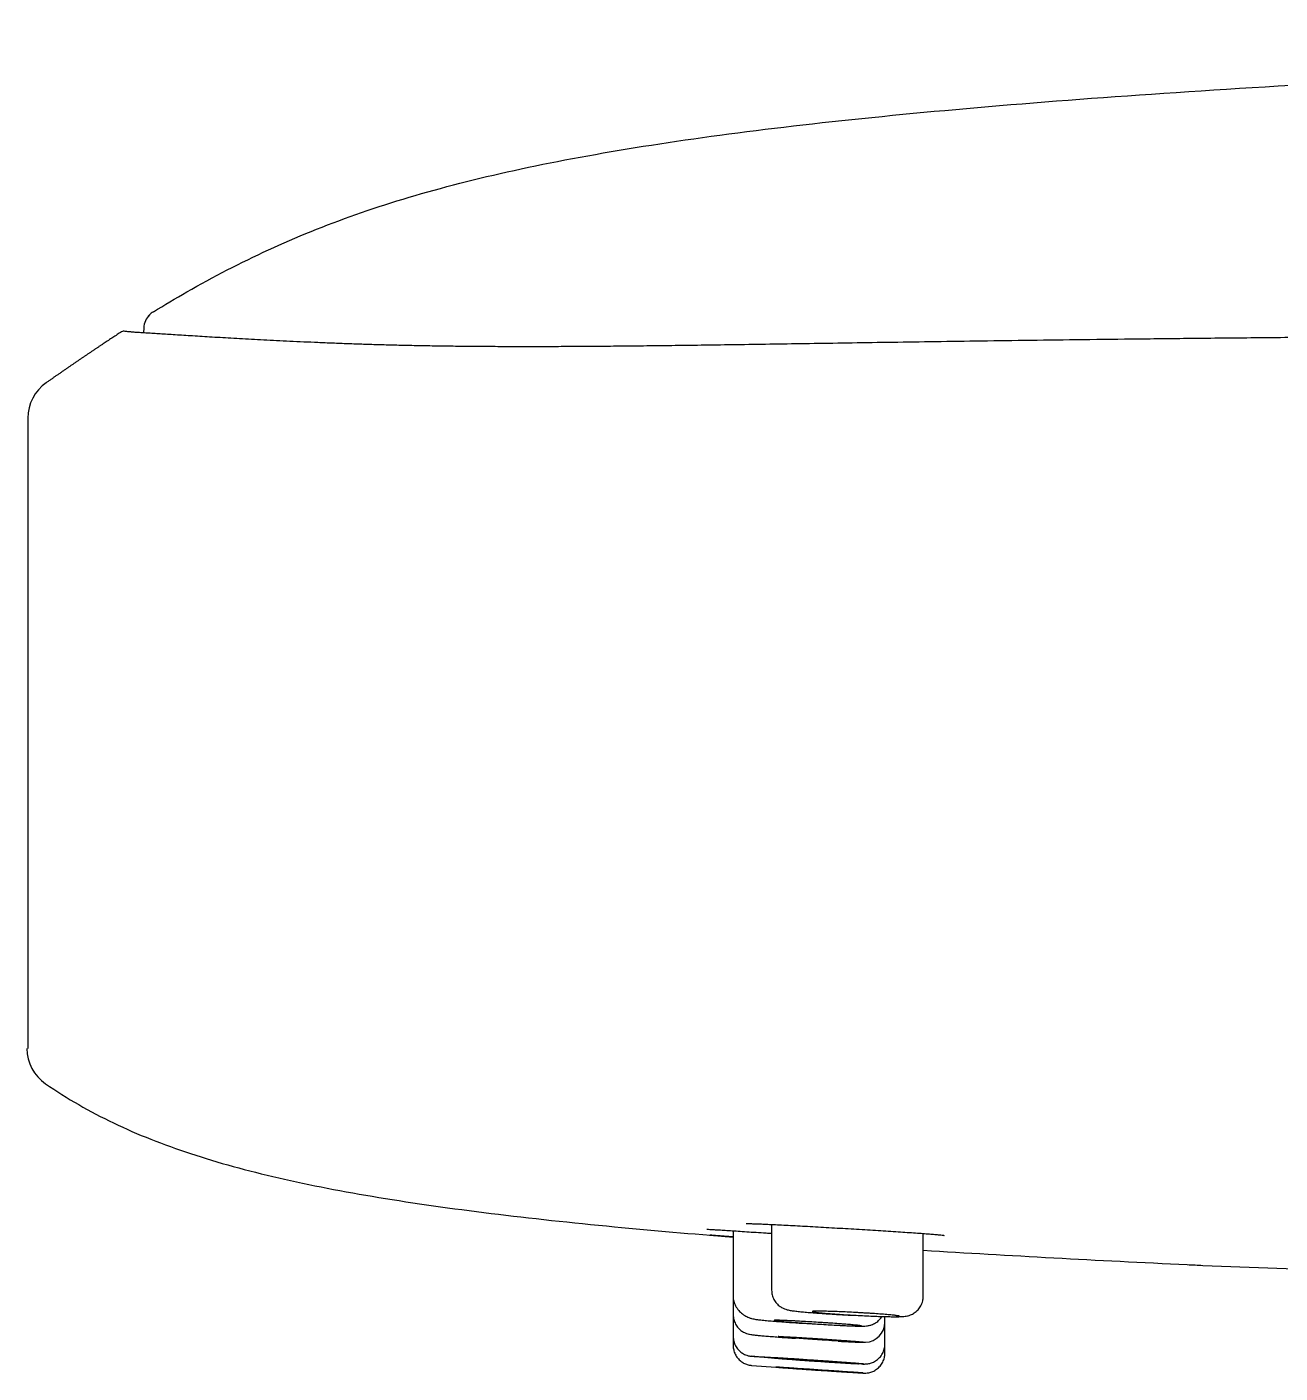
# Model space of a CAD drawing. Header units: millimetres. Extents: x 169 to 4368, y -1049 to 1924.
# Drawn here: x 509.737 to 512.875, y 1204.778 to 1208.149 of the extents above; entities that cross this region are included whole.
import ezdxf

# ---------------------------------------------------------------- set-up
doc = ezdxf.new("R2010")
doc.units = ezdxf.units.MM

msp = doc.modelspace()

# ---------------------------------------------------------------- linework, layer by layer
for p, q in [((510.0294, 1207.3952), (510.0287, 1207.3825)), ((509.7388, 1207.1691), (509.7388, 1206.785)), ((509.7388, 1207.1691), (509.7388, 1207.1691)), ((509.7388, 1206.785), (509.7388, 1205.5908)), ((511.6015, 1205.1503), (511.6015, 1204.9858)), ((511.5053, 1205.1344), (511.5053, 1204.9641)), ((511.9813, 1204.9706), (511.9813, 1205.1277)), ((511.5053, 1204.9641), (511.5053, 1204.9245)), ((511.5053, 1204.9245), (511.5053, 1204.8701)), ((511.885, 1204.9056), (511.885, 1204.9197)), ((511.885, 1204.8509), (511.885, 1204.9056)), ((511.5053, 1204.8701), (511.5053, 1204.8473)), ((511.885, 1204.8282), (511.885, 1204.8509)), ((511.5518, 1204.7974), (511.612, 1204.7931))]:
    msp.add_line(p, q)
for centre, radius, start, end in [((510.0794, 1207.3928), 0.05, 121.5005, 136.8087), ((510.0795, 1207.3926), 0.0502, 136.1477, 176.9743), ((510.0795, 1207.3926), 0.0502, 136.6693, 142.5036), ((509.9789, 1207.3768), 0.01, 67.5192, 122.9033), ((509.8473, 1207.169), 0.1085, 125.0307, 179.9368), ((509.844, 1205.5909), 0.1074, 180.0648, 235.5874), ((520.2902, 1397.9883), 193.0904, 267.741706, 267.961647), ((511.8349, 1204.9056), 0.0501, 271.6674, 359.9791), ((511.8349, 1205.6488), 0.7933, 265.1561, 270.103)]:
    msp.add_arc(centre, radius, start, end)
for points, knots in [([(510.1369, 1207.485), (510.2042, 1207.5234), (510.339, 1207.5934), (510.5558, 1207.6813), (510.7985, 1207.755), (511.0768, 1207.8171), (511.3983, 1207.8699), (511.7686, 1207.9153), (512.1914, 1207.9549), (512.5094, 1207.978), (512.8455, 1207.9999), (513.0225, 1208.0101), (513.394, 1208.0295), (513.7828, 1208.0476), (514.4155, 1208.0715), (515.0946, 1208.0925), (515.8169, 1208.1106), (516.5784, 1208.1261), (517.375, 1208.1389), (517.9262, 1208.1457), (518.206, 1208.1486)], [0, 0, 0, 0, 0.0625, 0.125, 0.1875, 0.25, 0.3125, 0.375, 0.4375, 0.5, 0.5, 0.5625, 0.5625, 0.625, 0.6875, 0.75, 0.8125, 0.875, 0.9375, 1, 1, 1, 1]), ([(522.2389, 1207.3868), (521.3922, 1207.3868), (520.3231, 1207.3866), (518.7433, 1207.3862), (517.7911, 1207.3857), (517.0214, 1207.3851), (516.4161, 1207.3844), (515.8952, 1207.3836), (515.4494, 1207.3828), (515.0528, 1207.3819), (514.7003, 1207.381), (514.3818, 1207.3799), (514.0939, 1207.3787), (513.8323, 1207.3774), (513.5937, 1207.3761), (513.3751, 1207.3746), (513.1737, 1207.3732), (512.9877, 1207.3716), (512.8153, 1207.37), (512.6551, 1207.3684), (512.5058, 1207.3668), (512.3664, 1207.3651), (512.2361, 1207.3635), (512.114, 1207.3618), (511.9997, 1207.3601), (511.8926, 1207.3585), (511.792, 1207.357), (511.6973, 1207.3555), (511.6082, 1207.3541), (511.5242, 1207.3529), (511.4448, 1207.3517), (511.3696, 1207.3507), (511.2982, 1207.3499), (511.2304, 1207.3492), (511.1658, 1207.3486), (511.1042, 1207.3482), (511.0454, 1207.348), (510.989, 1207.3479), (510.9349, 1207.348), (510.8831, 1207.3482), (510.8332, 1207.3486), (510.7852, 1207.3492), (510.7389, 1207.3499), (510.6943, 1207.3508), (510.6511, 1207.3518), (510.6093, 1207.3529), (510.569, 1207.3542), (510.5299, 1207.3556), (510.492, 1207.357), (510.4554, 1207.3586), (510.42, 1207.3601), (510.3857, 1207.3618), (510.3526, 1207.3634), (510.3207, 1207.3651), (510.2901, 1207.3667), (510.2608, 1207.3684), (510.2328, 1207.37), (510.206, 1207.3715), (510.1806, 1207.373), (510.1565, 1207.3745), (510.1337, 1207.3759), (510.1124, 1207.3773), (510.0923, 1207.3786), (510.0737, 1207.3797), (510.0566, 1207.3808), (510.041, 1207.3818), (510.0271, 1207.3826), (510.0149, 1207.3834), (510.0044, 1207.3842), (509.9957, 1207.3849), (509.9887, 1207.3855), (509.9836, 1207.3859), (509.9818, 1207.3862), (509.9815, 1207.3862), (509.9815, 1207.3862)], [0, 0, 0, 0, 0.113949, 0.17732, 0.22324, 0.259479, 0.288937, 0.314088, 0.335962, 0.355319, 0.372656, 0.388298, 0.402484, 0.415393, 0.427139, 0.43796, 0.447933, 0.457168, 0.465753, 0.473765, 0.481258, 0.488284, 0.494903, 0.501132, 0.507022, 0.512579, 0.517862, 0.522887, 0.527687, 0.532287, 0.536712, 0.54099, 0.545144, 0.549196, 0.553167, 0.557079, 0.560953, 0.564805, 0.56866, 0.57253, 0.576434, 0.5804, 0.584444, 0.588589, 0.592859, 0.597274, 0.601855, 0.60663, 0.611631, 0.616871, 0.622404, 0.628238, 0.63443, 0.64098, 0.647944, 0.655357, 0.663268, 0.671757, 0.680838, 0.690664, 0.701283, 0.712825, 0.725427, 0.739297, 0.754495, 0.77128, 0.789931, 0.810881, 0.834627, 0.862383, 0.895865, 0.936149, 0.983234, 1, 1, 1, 1]), ([(509.7834, 1205.5023), (509.8104, 1205.4839), (509.838, 1205.4666), (509.8946, 1205.434), (509.9238, 1205.4187), (510.0139, 1205.3756), (510.0779, 1205.3503), (510.2153, 1205.305), (510.2887, 1205.285), (510.4458, 1205.2488), (510.5294, 1205.2327), (510.7068, 1205.2034), (510.8005, 1205.1902), (510.9974, 1205.1659), (511.1005, 1205.1548), (511.3038, 1205.1354), (511.4032, 1205.1268), (511.5053, 1205.1188)], [0, 0, 0, 0, 0.072502, 0.072502, 0.145014, 0.145014, 0.290039, 0.290039, 0.435064, 0.435064, 0.580089, 0.580089, 0.725114, 0.725114, 0.870139, 0.870139, 1, 1, 1, 1]), ([(511.5376, 1205.1523), (511.5376, 1205.1523), (511.5379, 1205.1523), (511.5402, 1205.1524), (511.5462, 1205.1524), (511.5556, 1205.1522), (511.568, 1205.1518), (511.5832, 1205.1512), (511.6008, 1205.1504), (511.6207, 1205.1494), (511.6427, 1205.1483), (511.6664, 1205.147), (511.6915, 1205.1456), (511.7178, 1205.1442), (511.7449, 1205.1426), (511.7725, 1205.141), (511.8003, 1205.1394), (511.8279, 1205.1377), (511.855, 1205.1361), (511.8812, 1205.1344), (511.9063, 1205.1328), (511.9299, 1205.1313), (511.9517, 1205.1298), (511.9715, 1205.1284), (511.989, 1205.1271), (512.0041, 1205.126), (512.0162, 1205.1249), (512.0255, 1205.124), (512.0293, 1205.1236), (512.0309, 1205.1233)], [0, 0, 0, 0, 0.0068272, 0.036763, 0.0726291, 0.1104007, 0.1488475, 0.1875633, 0.2263275, 0.2652941, 0.3042665, 0.3432597, 0.382332, 0.4213993, 0.4604968, 0.4995481, 0.5386839, 0.5777616, 0.6168759, 0.6559731, 0.6949983, 0.7340716, 0.7731027, 0.8120644, 0.8509078, 0.8897535, 0.9282055, 0.9661472, 1, 1, 1, 1]), ([(511.4392, 1205.1383), (511.4392, 1205.1383), (511.4393, 1205.1383), (511.4408, 1205.1383), (511.446, 1205.1381), (511.4546, 1205.1376), (511.4662, 1205.1369), (511.4807, 1205.136), (511.4978, 1205.1349), (511.5172, 1205.1336), (511.5388, 1205.1322), (511.5623, 1205.1306), (511.5835, 1205.1292), (511.5968, 1205.1284), (511.6015, 1205.1281)], [0, 0, 0, 0, 0.00179, 0.074477, 0.166589, 0.262576, 0.359779, 0.457438, 0.555033, 0.653019, 0.751057, 0.849114, 0.947163, 1, 1, 1, 1]), ([(511.4459, 1205.1237), (511.4465, 1205.1237), (511.447, 1205.1236), (511.45, 1205.1234), (511.4556, 1205.1229), (511.4627, 1205.1224), (511.4685, 1205.1219), (511.4706, 1205.1218), (511.4748, 1205.1214), (511.4771, 1205.1212), (511.4872, 1205.1204), (511.4958, 1205.1198), (511.5053, 1205.119)], [0, 0, 0, 0, 0.0499572, 0.0499572, 0.2530474, 0.4561375, 0.4561375, 0.5576825, 0.5576825, 0.6592276, 0.6592276, 1, 1, 1, 1]), ([(511.5053, 1205.1189), (511.5014, 1205.1192), (511.4978, 1205.1195), (511.4916, 1205.12), (511.489, 1205.1202), (511.484, 1205.1206), (511.4816, 1205.1208), (511.4701, 1205.1217), (511.4624, 1205.1223), (511.4544, 1205.123), (511.4529, 1205.1231), (511.4502, 1205.1233), (511.449, 1205.1234), (511.4478, 1205.1235)], [0, 0, 0, 0, 0.145076, 0.145076, 0.25274, 0.25274, 0.360403, 0.360403, 0.791057, 0.791057, 0.898721, 0.898721, 1, 1, 1, 1]), ([(512.0309, 1205.1233), (512.031, 1205.1233), (512.0312, 1205.1233), (512.0315, 1205.1233), (512.0318, 1205.1232), (512.032, 1205.1232), (512.0323, 1205.1232), (512.0325, 1205.1231), (512.0328, 1205.1231), (512.0329, 1205.1231), (512.0331, 1205.123), (512.0333, 1205.123), (512.0334, 1205.123), (512.0335, 1205.123), (512.0336, 1205.123), (512.0336, 1205.1229), (512.0337, 1205.1229), (512.0337, 1205.1229), (512.0337, 1205.1229), (512.0337, 1205.1229)], [0, 0, 0, 0, 0.0426974, 0.114228, 0.1849173, 0.2545867, 0.3231542, 0.390533, 0.4566314, 0.5213545, 0.584605, 0.6462858, 0.7063021, 0.7645643, 0.8209903, 0.8755086, 0.9280611, 0.9786049, 1, 1, 1, 1]), ([(511.9813, 1205.0857), (512.1959, 1205.0724), (512.4178, 1205.0606), (512.6552, 1205.0491), (512.6684, 1205.0485), (512.6815, 1205.0479)], [0, 0, 0, 0, 0.9445588, 0.9445588, 1, 1, 1, 1]), ([(511.6015, 1204.9858), (511.6015, 1204.9814), (511.6025, 1204.9739), (511.6069, 1204.9621), (511.6137, 1204.9525), (511.622, 1204.9449), (511.6303, 1204.9402), (511.6377, 1204.9374), (511.6452, 1204.9355), (511.6525, 1204.9344), (511.664, 1204.9329), (511.6774, 1204.9316), (511.6926, 1204.9302), (511.7096, 1204.9288), (511.7282, 1204.9275), (511.748, 1204.9261), (511.7686, 1204.9248), (511.7877, 1204.9237), (511.7997, 1204.9231), (511.8047, 1204.9228)], [0, 0, 0, 0, 0.0416, 0.083571, 0.124928, 0.164295, 0.198541, 0.228641, 0.266089, 0.35301, 0.438153, 0.514008, 0.587501, 0.660342, 0.732595, 0.804679, 0.876656, 0.948588, 1, 1, 1, 1]), ([(511.5053, 1204.9641), (511.5059, 1204.9597), (511.5081, 1204.9522), (511.5144, 1204.9401), (511.5232, 1204.9302), (511.5335, 1204.9223), (511.5434, 1204.9174), (511.5521, 1204.9146), (511.5598, 1204.913), (511.5662, 1204.9121), (511.5743, 1204.9111), (511.5803, 1204.9105), (511.5817, 1204.9104)], [0, 0, 0, 0, 0.092787, 0.189185, 0.284279, 0.375944, 0.455593, 0.517907, 0.585538, 0.747202, 0.944539, 1, 1, 1, 1]), ([(511.9077, 1204.9193), (511.9098, 1204.9193), (511.9163, 1204.9193), (511.9257, 1204.9195), (511.933, 1204.9199), (511.9412, 1204.9211), (511.9498, 1204.9236), (511.9593, 1204.9285), (511.9685, 1204.9364), (511.9758, 1204.9465), (511.9803, 1204.9587), (511.9813, 1204.9662), (511.9813, 1204.9706)], [0, 0, 0, 0, 0.07564, 0.251425, 0.422935, 0.500296, 0.568286, 0.646437, 0.735625, 0.825817, 0.91516, 1, 1, 1, 1]), ([(511.5053, 1204.9245), (511.5053, 1204.92), (511.5062, 1204.9125), (511.5107, 1204.9007), (511.5176, 1204.891), (511.5262, 1204.8833), (511.5347, 1204.8787), (511.5421, 1204.8761), (511.5478, 1204.8749), (511.5523, 1204.8743), (511.5592, 1204.8735), (511.5701, 1204.8724), (511.5827, 1204.8713), (511.5974, 1204.8701), (511.6141, 1204.8687), (511.6325, 1204.8673), (511.6484, 1204.8661), (511.6582, 1204.8654), (511.6612, 1204.8652)], [0, 0, 0, 0, 0.049035, 0.097613, 0.145559, 0.192243, 0.233608, 0.263551, 0.291903, 0.348295, 0.456701, 0.544225, 0.628844, 0.71275, 0.796334, 0.879647, 0.963036, 1, 1, 1, 1]), ([(511.5817, 1204.9104), (511.584, 1204.9102), (511.5912, 1204.9095), (511.6045, 1204.9084), (511.6222, 1204.907), (511.6414, 1204.9056), (511.6606, 1204.9042), (511.6734, 1204.9033), (511.6793, 1204.9029)], [0, 0, 0, 0, 0.096514, 0.284216, 0.470969, 0.657354, 0.84366, 1, 1, 1, 1]), ([(511.7073, 1204.9059), (511.7145, 1204.9054), (511.7216, 1204.905), (511.7322, 1204.9043), (511.7357, 1204.9041), (511.7428, 1204.9036), (511.7463, 1204.9034), (511.7565, 1204.9027), (511.7631, 1204.9022), (511.7725, 1204.9015), (511.7756, 1204.9013), (511.7815, 1204.9008), (511.7844, 1204.9006), (511.7926, 1204.8999), (511.7976, 1204.8995), (511.8044, 1204.8989), (511.8066, 1204.8987), (511.8105, 1204.8984), (511.8141, 1204.898), (511.8171, 1204.8977), (511.8198, 1204.8974), (511.821, 1204.8972), (511.8241, 1204.8968), (511.8255, 1204.8966), (511.8264, 1204.8963), (511.8266, 1204.8962), (511.8266, 1204.8961), (511.8264, 1204.896), (511.8252, 1204.8959), (511.8238, 1204.8958), (511.8206, 1204.8958), (511.8194, 1204.8958), (511.8166, 1204.8959), (511.815, 1204.8959), (511.8099, 1204.896), (511.8059, 1204.8961), (511.7967, 1204.8965), (511.7916, 1204.8967), (511.7833, 1204.8971), (511.7804, 1204.8972), (511.7744, 1204.8975), (511.7713, 1204.8977), (511.7618, 1204.8982), (511.7552, 1204.8986), (511.7415, 1204.8994), (511.7343, 1204.8998), (511.7201, 1204.9007), (511.713, 1204.9011), (511.7023, 1204.9018), (511.6987, 1204.9021), (511.6917, 1204.9026), (511.6848, 1204.9031), (511.6781, 1204.9035), (511.6715, 1204.904), (511.6683, 1204.9043), (511.6588, 1204.905), (511.6529, 1204.9054), (511.6447, 1204.9061), (511.642, 1204.9063), (511.637, 1204.9068), (511.6346, 1204.907), (511.6278, 1204.9076), (511.6239, 1204.908), (511.6189, 1204.9085), (511.6174, 1204.9086), (511.6146, 1204.9089), (511.6135, 1204.9091), (511.6104, 1204.9095), (511.609, 1204.9097), (511.608, 1204.91), (511.6079, 1204.9101), (511.6079, 1204.9102), (511.6083, 1204.9103), (511.6094, 1204.9104), (511.6108, 1204.9104), (511.6117, 1204.9104), (511.6149, 1204.9104), (511.6177, 1204.9104), (511.6245, 1204.9102), (511.6286, 1204.91), (511.6377, 1204.9097), (511.6428, 1204.9094), (511.6511, 1204.909), (511.6541, 1204.9089), (511.6601, 1204.9086), (511.6631, 1204.9084), (511.6726, 1204.9079), (511.6792, 1204.9075), (511.693, 1204.9067), (511.7001, 1204.9063), (511.7073, 1204.9059)], [0, 0, 0, 0, 0.03125, 0.03125, 0.046875, 0.046875, 0.0625, 0.0625, 0.09375, 0.09375, 0.109375, 0.109375, 0.125, 0.125, 0.15625, 0.15625, 0.171875, 0.171875, 0.1875, 0.203125, 0.203125, 0.21875, 0.21875, 0.25, 0.25, 0.265625, 0.265625, 0.28125, 0.28125, 0.3125, 0.3125, 0.328125, 0.328125, 0.34375, 0.34375, 0.375, 0.375, 0.40625, 0.40625, 0.421875, 0.421875, 0.4375, 0.4375, 0.46875, 0.46875, 0.5, 0.5, 0.53125, 0.53125, 0.546875, 0.546875, 0.5625, 0.578125, 0.578125, 0.59375, 0.59375, 0.625, 0.625, 0.640625, 0.640625, 0.65625, 0.65625, 0.6875, 0.6875, 0.703125, 0.703125, 0.71875, 0.71875, 0.75, 0.75, 0.765625, 0.765625, 0.78125, 0.796875, 0.796875, 0.8125, 0.8125, 0.84375, 0.84375, 0.875, 0.875, 0.90625, 0.90625, 0.921875, 0.921875, 0.9375, 0.9375, 0.96875, 0.96875, 1, 1, 1, 1]), ([(511.8343, 1204.9217), (511.8272, 1204.922), (511.8201, 1204.9224), (511.8095, 1204.923), (511.8059, 1204.9232), (511.7988, 1204.9236), (511.7952, 1204.9238), (511.7846, 1204.9245), (511.7778, 1204.9249), (511.7679, 1204.9256), (511.7646, 1204.9258), (511.7583, 1204.9263), (511.7552, 1204.9265), (511.7463, 1204.9272), (511.7408, 1204.9276), (511.7331, 1204.9283), (511.7307, 1204.9285), (511.7261, 1204.9289), (511.7218, 1204.9293), (511.7181, 1204.9297), (511.7147, 1204.9301), (511.7132, 1204.9303), (511.709, 1204.9308), (511.7069, 1204.9312), (511.7048, 1204.9316), (511.7042, 1204.9318), (511.7035, 1204.932), (511.7033, 1204.9321), (511.7032, 1204.9325), (511.7039, 1204.9327), (511.7059, 1204.9329), (511.7068, 1204.9329), (511.7088, 1204.9331), (511.71, 1204.9331), (511.7141, 1204.9332), (511.7174, 1204.9332), (511.7254, 1204.9331), (511.7299, 1204.9331), (511.7374, 1204.9329), (511.7401, 1204.9328), (511.7456, 1204.9327), (511.7485, 1204.9326), (511.7574, 1204.9323), (511.7637, 1204.9321), (511.7769, 1204.9315), (511.7838, 1204.9312), (511.7978, 1204.9306), (511.8049, 1204.9302), (511.8157, 1204.9296), (511.8193, 1204.9294), (511.8264, 1204.929), (511.8335, 1204.9286), (511.8404, 1204.9282), (511.8472, 1204.9278), (511.8506, 1204.9276), (511.8606, 1204.9269), (511.8669, 1204.9264), (511.8758, 1204.9258), (511.8787, 1204.9256), (511.8843, 1204.9251), (511.887, 1204.9249), (511.8946, 1204.9242), (511.8991, 1204.9238), (511.9052, 1204.9232), (511.907, 1204.923), (511.9105, 1204.9226), (511.912, 1204.9224), (511.9161, 1204.9219), (511.9183, 1204.9215), (511.9204, 1204.9211), (511.921, 1204.9209), (511.9217, 1204.9207), (511.9221, 1204.9204), (511.9218, 1204.9202), (511.9211, 1204.92), (511.9206, 1204.9199), (511.9186, 1204.9197), (511.9165, 1204.9195), (511.9111, 1204.9194), (511.9077, 1204.9194), (511.8999, 1204.9194), (511.8954, 1204.9195), (511.8878, 1204.9196), (511.8851, 1204.9197), (511.8796, 1204.9198), (511.8767, 1204.9199), (511.8679, 1204.9202), (511.8616, 1204.9205), (511.8483, 1204.921), (511.8414, 1204.9213), (511.8343, 1204.9217)], [0, 0, 0, 0, 0.03125, 0.03125, 0.046875, 0.046875, 0.0625, 0.0625, 0.09375, 0.09375, 0.109375, 0.109375, 0.125, 0.125, 0.15625, 0.15625, 0.171875, 0.171875, 0.1875, 0.203125, 0.203125, 0.21875, 0.21875, 0.25, 0.25, 0.265625, 0.265625, 0.28125, 0.28125, 0.3125, 0.3125, 0.328125, 0.328125, 0.34375, 0.34375, 0.375, 0.375, 0.40625, 0.40625, 0.421875, 0.421875, 0.4375, 0.4375, 0.46875, 0.46875, 0.5, 0.5, 0.53125, 0.53125, 0.546875, 0.546875, 0.5625, 0.578125, 0.578125, 0.59375, 0.59375, 0.625, 0.625, 0.640625, 0.640625, 0.65625, 0.65625, 0.6875, 0.6875, 0.703125, 0.703125, 0.71875, 0.71875, 0.75, 0.75, 0.765625, 0.765625, 0.78125, 0.796875, 0.796875, 0.8125, 0.8125, 0.84375, 0.84375, 0.875, 0.875, 0.90625, 0.90625, 0.921875, 0.921875, 0.9375, 0.9375, 0.96875, 0.96875, 1, 1, 1, 1]), ([(511.826, 1204.8957), (511.8281, 1204.8957), (511.8322, 1204.8957), (511.8368, 1204.8958), (511.8438, 1204.8967), (511.8526, 1204.8989), (511.8624, 1204.9037), (511.8713, 1204.9111), (511.8759, 1204.9171), (511.8776, 1204.9198)], [0, 0, 0, 0, 0.184124, 0.390771, 0.494544, 0.597512, 0.73452, 0.885272, 1, 1, 1, 1]), ([(511.5053, 1204.8701), (511.5053, 1204.8657), (511.5062, 1204.8582), (511.5106, 1204.8464), (511.5175, 1204.8367), (511.5262, 1204.8289), (511.5349, 1204.8242), (511.5426, 1204.8216), (511.548, 1204.8206), (511.5502, 1204.8203), (511.5519, 1204.8201), (511.5527, 1204.82)], [0, 0, 0, 0, 0.132664, 0.265209, 0.396095, 0.524246, 0.642226, 0.724627, 0.789316, 0.901398, 1, 1, 1, 1]), ([(511.5053, 1204.8473), (511.5052, 1204.8433), (511.5061, 1204.8364), (511.5098, 1204.8252), (511.5161, 1204.8156), (511.5241, 1204.8076), (511.5333, 1204.802), (511.5411, 1204.7991), (511.5477, 1204.7978), (511.5503, 1204.7975), (511.5512, 1204.7974), (511.5518, 1204.7974)], [0, 0, 0, 0, 0.127868, 0.264887, 0.400357, 0.533717, 0.66322, 0.774093, 0.834495, 0.890243, 1, 1, 1, 1]), ([(511.7679, 1204.8583), (511.7578, 1204.8588), (511.7472, 1204.8595), (511.7337, 1204.8604), (511.7309, 1204.8606), (511.7255, 1204.861), (511.7228, 1204.8611), (511.7147, 1204.8617), (511.7093, 1204.8621), (511.6987, 1204.8628), (511.6935, 1204.8632), (511.6833, 1204.864), (511.6784, 1204.8643), (511.6713, 1204.8649), (511.669, 1204.865), (511.6645, 1204.8654), (511.6622, 1204.8656), (511.6558, 1204.8661), (511.6477, 1204.8667), (511.6408, 1204.8673), (511.6345, 1204.8678), (511.6317, 1204.8681), (511.6269, 1204.8686), (511.6248, 1204.8688), (511.6223, 1204.869), (511.6215, 1204.8691), (511.6202, 1204.8693), (511.6196, 1204.8694), (511.6183, 1204.8695), (511.6178, 1204.8696), (511.6176, 1204.8698), (511.6179, 1204.8698), (511.6193, 1204.8699), (511.6204, 1204.8699), (511.6227, 1204.8698), (511.6235, 1204.8698), (511.6254, 1204.8697), (511.6264, 1204.8697), (511.6321, 1204.8695), (511.6381, 1204.8692), (511.6471, 1204.8687), (511.649, 1204.8686), (511.653, 1204.8683), (511.655, 1204.8682), (511.6612, 1204.8679), (511.6656, 1204.8676), (511.6749, 1204.8671), (511.6798, 1204.8668), (511.6898, 1204.8661), (511.6949, 1204.8658), (511.7028, 1204.8653), (511.7055, 1204.8651), (511.7109, 1204.8648), (511.7136, 1204.8646), (511.7217, 1204.8641), (511.7271, 1204.8637), (511.7379, 1204.863), (511.7433, 1204.8626), (511.754, 1204.8619), (511.7644, 1204.8612), (511.7743, 1204.8605), (511.7815, 1204.8599), (511.7839, 1204.8598), (511.7884, 1204.8594), (511.7907, 1204.8593), (511.7971, 1204.8588), (511.8012, 1204.8585), (511.8088, 1204.8579), (511.8124, 1204.8576), (511.8187, 1204.857), (511.8216, 1204.8568), (511.8266, 1204.8563), (511.8287, 1204.8561), (511.8305, 1204.856)], [0, 0, 0, 0, 0.0625, 0.0625, 0.078125, 0.078125, 0.09375, 0.09375, 0.125, 0.125, 0.15625, 0.15625, 0.1875, 0.1875, 0.203125, 0.203125, 0.21875, 0.21875, 0.25, 0.28125, 0.28125, 0.3125, 0.3125, 0.34375, 0.34375, 0.359375, 0.359375, 0.375, 0.375, 0.40625, 0.40625, 0.4375, 0.4375, 0.46875, 0.46875, 0.484375, 0.484375, 0.5, 0.5, 0.5625, 0.5625, 0.578125, 0.578125, 0.59375, 0.59375, 0.625, 0.625, 0.65625, 0.65625, 0.6875, 0.6875, 0.703125, 0.703125, 0.71875, 0.71875, 0.75, 0.75, 0.78125, 0.78125, 0.8125, 0.84375, 0.84375, 0.859375, 0.859375, 0.875, 0.875, 0.90625, 0.90625, 0.9375, 0.9375, 0.96875, 0.96875, 1, 1, 1, 1]), ([(511.8302, 1204.8009), (511.8315, 1204.8009), (511.8334, 1204.8009), (511.8367, 1204.8009), (511.8435, 1204.8014), (511.8523, 1204.8036), (511.8624, 1204.8085), (511.872, 1204.8165), (511.8794, 1204.8267), (511.884, 1204.8389), (511.885, 1204.8464), (511.885, 1204.8509)], [0, 0, 0, 0, 0.146443, 0.227334, 0.291703, 0.385302, 0.498632, 0.626915, 0.753308, 0.878162, 1, 1, 1, 1]), ([(511.707, 1204.8104), (511.6978, 1204.811), (511.6794, 1204.8123), (511.6523, 1204.8141), (511.6266, 1204.8158), (511.6035, 1204.8173), (511.5837, 1204.8186), (511.5682, 1204.8195), (511.5572, 1204.8201), (511.5516, 1204.8203), (511.5512, 1204.8202), (511.5564, 1204.8196), (511.5666, 1204.8187), (511.5818, 1204.8174), (511.6011, 1204.8159), (511.624, 1204.8141), (511.6494, 1204.8123), (511.6764, 1204.8103), (511.704, 1204.8084), (511.7311, 1204.8066), (511.7567, 1204.805), (511.7798, 1204.8035), (511.7996, 1204.8024), (511.8152, 1204.8015), (511.8262, 1204.801), (511.8318, 1204.8009), (511.8322, 1204.8011), (511.827, 1204.8016), (511.8168, 1204.8025), (511.8016, 1204.8037), (511.7823, 1204.8051), (511.7595, 1204.8067), (511.7341, 1204.8085), (511.7161, 1204.8098), (511.707, 1204.8104)], [0, 0, 0, 0, 0.031316, 0.06264, 0.093854, 0.125075, 0.156307, 0.187547, 0.218794, 0.250075, 0.281285, 0.312559, 0.343744, 0.375001, 0.406279, 0.437616, 0.46886, 0.500142, 0.53137, 0.562614, 0.593828, 0.625049, 0.656253, 0.687471, 0.718671, 0.749909, 0.781119, 0.812392, 0.843625, 0.874925, 0.906136, 0.937405, 0.968688, 1, 1, 1, 1]), ([(511.7013, 1204.8105), (511.7085, 1204.81), (511.7156, 1204.8096), (511.7262, 1204.8088), (511.7297, 1204.8086), (511.7368, 1204.8081), (511.7403, 1204.8079), (511.7505, 1204.8071), (511.757, 1204.8067), (511.7664, 1204.806), (511.7694, 1204.8058), (511.7754, 1204.8054), (511.7782, 1204.8052), (511.7864, 1204.8046), (511.7913, 1204.8042), (511.798, 1204.8037), (511.8001, 1204.8035), (511.804, 1204.8032), (511.8076, 1204.803), (511.8105, 1204.8027), (511.8132, 1204.8025), (511.8143, 1204.8024), (511.8173, 1204.8021), (511.8186, 1204.802), (511.8195, 1204.8018), (511.8196, 1204.8018), (511.8195, 1204.8017), (511.8192, 1204.8017), (511.818, 1204.8017), (511.8165, 1204.8017), (511.8132, 1204.8019), (511.812, 1204.8019), (511.8091, 1204.8021), (511.8075, 1204.8021), (511.8023, 1204.8024), (511.7983, 1204.8026), (511.7889, 1204.8032), (511.7838, 1204.8035), (511.7754, 1204.804), (511.7725, 1204.8042), (511.7665, 1204.8045), (511.7633, 1204.8047), (511.7538, 1204.8053), (511.7471, 1204.8058), (511.7334, 1204.8067), (511.7262, 1204.8071), (511.712, 1204.8081), (511.7049, 1204.8086), (511.6942, 1204.8093), (511.6907, 1204.8096), (511.6837, 1204.8101), (511.6768, 1204.8106), (511.6701, 1204.811), (511.6636, 1204.8115), (511.6603, 1204.8118), (511.6509, 1204.8125), (511.645, 1204.8129), (511.6369, 1204.8135), (511.6343, 1204.8137), (511.6293, 1204.8141), (511.6269, 1204.8143), (511.6202, 1204.8148), (511.6163, 1204.8152), (511.6114, 1204.8156), (511.6099, 1204.8157), (511.6072, 1204.8159), (511.6061, 1204.8161), (511.6031, 1204.8163), (511.6018, 1204.8165), (511.601, 1204.8166), (511.6008, 1204.8167), (511.6009, 1204.8167), (511.6014, 1204.8167), (511.6026, 1204.8167), (511.6041, 1204.8166), (511.605, 1204.8166), (511.6083, 1204.8164), (511.6111, 1204.8163), (511.6181, 1204.8159), (511.6222, 1204.8157), (511.6314, 1204.8151), (511.6366, 1204.8148), (511.645, 1204.8142), (511.6479, 1204.814), (511.654, 1204.8137), (511.657, 1204.8135), (511.6665, 1204.8128), (511.6732, 1204.8124), (511.6871, 1204.8115), (511.6941, 1204.811), (511.7013, 1204.8105)], [0, 0, 0, 0, 0.03125, 0.03125, 0.046875, 0.046875, 0.0625, 0.0625, 0.09375, 0.09375, 0.109375, 0.109375, 0.125, 0.125, 0.15625, 0.15625, 0.171875, 0.171875, 0.1875, 0.203125, 0.203125, 0.21875, 0.21875, 0.25, 0.25, 0.265625, 0.265625, 0.28125, 0.28125, 0.3125, 0.3125, 0.328125, 0.328125, 0.34375, 0.34375, 0.375, 0.375, 0.40625, 0.40625, 0.421875, 0.421875, 0.4375, 0.4375, 0.46875, 0.46875, 0.5, 0.5, 0.53125, 0.53125, 0.546875, 0.546875, 0.5625, 0.578125, 0.578125, 0.59375, 0.59375, 0.625, 0.625, 0.640625, 0.640625, 0.65625, 0.65625, 0.6875, 0.6875, 0.703125, 0.703125, 0.71875, 0.71875, 0.75, 0.75, 0.765625, 0.765625, 0.78125, 0.796875, 0.796875, 0.8125, 0.8125, 0.84375, 0.84375, 0.875, 0.875, 0.90625, 0.90625, 0.921875, 0.921875, 0.9375, 0.9375, 0.96875, 0.96875, 1, 1, 1, 1]), ([(511.8316, 1204.7783), (511.8318, 1204.7783), (511.8326, 1204.7782), (511.8334, 1204.7782), (511.8381, 1204.7782), (511.8458, 1204.7791), (511.8548, 1204.7819), (511.8648, 1204.7874), (511.8735, 1204.7956), (511.8801, 1204.8054), (511.8841, 1204.8169), (511.885, 1204.824), (511.885, 1204.8282)], [0, 0, 0, 0, 0.046544, 0.13812, 0.183791, 0.260291, 0.3736, 0.49345, 0.623413, 0.751287, 0.877728, 1, 1, 1, 1]), ([(511.8306, 1204.7783), (511.8305, 1204.7783), (511.8297, 1204.7784), (511.8275, 1204.7785), (511.8266, 1204.7785), (511.8244, 1204.7786), (511.8231, 1204.7787), (511.8188, 1204.779), (511.8154, 1204.7792), (511.8093, 1204.7795), (511.8071, 1204.7797), (511.8024, 1204.78), (511.8, 1204.7801), (511.7923, 1204.7806), (511.7867, 1204.7809), (511.7777, 1204.7815), (511.7745, 1204.7817), (511.7682, 1204.7821), (511.7617, 1204.7826), (511.755, 1204.783), (511.7481, 1204.7835), (511.7446, 1204.7837), (511.734, 1204.7844), (511.7269, 1204.7849), (511.7162, 1204.7856), (511.7126, 1204.7858), (511.7055, 1204.7863), (511.7019, 1204.7866), (511.6914, 1204.7873), (511.6847, 1204.7878), (511.6748, 1204.7885), (511.6715, 1204.7887), (511.6653, 1204.7891), (511.6622, 1204.7893), (511.6534, 1204.79), (511.648, 1204.7904), (511.6379, 1204.7911), (511.6335, 1204.7914), (511.6276, 1204.7918), (511.6258, 1204.792), (511.6226, 1204.7922), (511.621, 1204.7923), (511.6171, 1204.7926), (511.6151, 1204.7928), (511.6125, 1204.793), (511.6119, 1204.7931), (511.6121, 1204.7931), (511.6129, 1204.7931), (511.6151, 1204.7929), (511.6161, 1204.7929), (511.6183, 1204.7927), (511.6208, 1204.7926), (511.6239, 1204.7924), (511.6274, 1204.7921), (511.6293, 1204.792), (511.6354, 1204.7916), (511.64, 1204.7913), (511.6477, 1204.7908), (511.6504, 1204.7906), (511.656, 1204.7902), (511.6589, 1204.79), (511.6679, 1204.7894), (511.6742, 1204.789), (511.6842, 1204.7883), (511.6876, 1204.7881), (511.6945, 1204.7876), (511.698, 1204.7874), (511.7085, 1204.7867), (511.7156, 1204.7862), (511.73, 1204.7853), (511.7371, 1204.7848), (511.7476, 1204.7841), (511.751, 1204.7838), (511.7578, 1204.7834), (511.7612, 1204.7832), (511.7711, 1204.7825), (511.7774, 1204.7821), (511.7891, 1204.7813), (511.7947, 1204.7809), (511.8046, 1204.7802), (511.8091, 1204.7799), (511.815, 1204.7795), (511.8168, 1204.7794), (511.8201, 1204.7792), (511.8216, 1204.7791), (511.8255, 1204.7788), (511.8275, 1204.7786), (511.8301, 1204.7784), (511.8308, 1204.7784), (511.8306, 1204.7783)], [0, 0, 0, 0, 0.03125, 0.03125, 0.046875, 0.046875, 0.0625, 0.0625, 0.09375, 0.09375, 0.109375, 0.109375, 0.125, 0.125, 0.15625, 0.15625, 0.171875, 0.171875, 0.1875, 0.203125, 0.203125, 0.21875, 0.21875, 0.25, 0.25, 0.265625, 0.265625, 0.28125, 0.28125, 0.3125, 0.3125, 0.328125, 0.328125, 0.34375, 0.34375, 0.375, 0.375, 0.40625, 0.40625, 0.421875, 0.421875, 0.4375, 0.4375, 0.46875, 0.46875, 0.5, 0.5, 0.53125, 0.53125, 0.546875, 0.546875, 0.5625, 0.578125, 0.578125, 0.59375, 0.59375, 0.625, 0.625, 0.640625, 0.640625, 0.65625, 0.65625, 0.6875, 0.6875, 0.703125, 0.703125, 0.71875, 0.71875, 0.75, 0.75, 0.78125, 0.78125, 0.796875, 0.796875, 0.8125, 0.8125, 0.84375, 0.84375, 0.875, 0.875, 0.90625, 0.90625, 0.921875, 0.921875, 0.9375, 0.9375, 0.96875, 0.96875, 1, 1, 1, 1]), ([(511.6551, 1204.7897), (511.6581, 1204.7895), (511.6699, 1204.7887), (511.6821, 1204.7879), (511.6913, 1204.7872)], [0, 0, 0, 0, 0.24845, 1, 1, 1, 1])]:
    msp.add_open_spline(points, degree=3, knots=knots)
for points, degree in [([(510.0533, 1207.4354), (510.0809, 1207.4523), (510.1088, 1207.4689), (510.1369, 1207.485)], 3), ([(509.9734, 1207.3852), (509.9279, 1207.3558), (509.8817, 1207.3248), (509.8342, 1207.2922), (509.7851, 1207.2578)], 4), ([(511.6897, 1204.7881), (511.6883, 1204.7882), (511.687, 1204.7883), (511.6856, 1204.7883)], 3), ([(511.6987, 1204.7875), (511.6973, 1204.7875), (511.6959, 1204.7876), (511.6945, 1204.7877)], 3)]:
    msp.add_open_spline(points, degree=degree)

doc.saveas('drawing.dxf')
